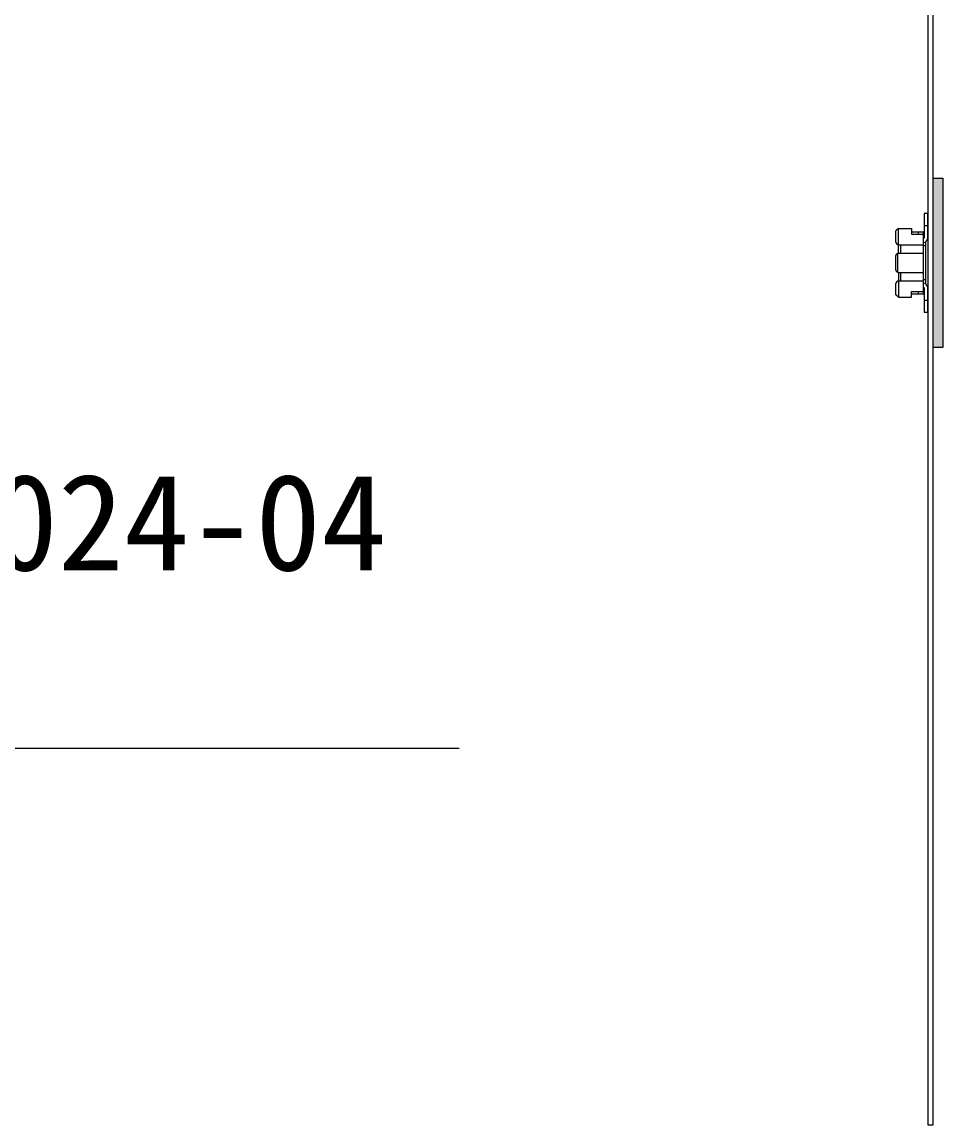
# Model space of a CAD drawing. Header units: millimetres. Extents: x 1292 to 2149, y -137 to 277.
# Drawn here: x 1371.28 to 1390.32, y 180.29 to 203.11 of the extents above; entities that cross this region are included whole.
import ezdxf

# ---------------------------------------------------------------- set-up
doc = ezdxf.new("R2010")
doc.units = ezdxf.units.MM
doc.header["$LTSCALE"] = 0.5
doc.layers.get('0').update_dxf_attribs({"lineweight": 5})
doc.layers.add('DIM', color=3, linetype='Continuous', lineweight=5)
doc.layers.add('FPC', color=50, linetype='Continuous', lineweight=5)
doc.styles.add('RD', font='ROMAND.shx', dxfattribs={"width": 0.8})
doc.styles.get("Standard").update_dxf_attribs({"font": 'txt', "bigfont": 'gbcbig.shx'})
doc.dimstyles.new('DIM', dxfattribs={"dimtxt": 0.8, "dimasz": 0.8, "dimexe": 0, "dimexo": 0.5, "dimgap": 0.11, "dimtad": 0, "dimzin": 1, "dimdsep": 46, "dimtxsty": 'RD', "dimcen": 0, "dimclrd": 256, "dimclre": 256, "dimclrt": 256, "dimadec": 0, "dimazin": 0, "dimtm": 1e-09, "dimtfac": 1, "dimtofl": 0, "dimtmove": 0, "dimatfit": 3, "dimfxl": 1, "dimlwe": -1, "dimarcsym": 0})

# ---------------------------------------------------------------- blocks, each defined once
blk = doc.blocks.new('OK-14GM040-04-C')
at = {"color": 7, "lineweight": 5}
for p, q in [((1113.463, 162.675), (1113.463, 162.175)), ((1113.543, 162.675), (1113.463, 162.675)), ((1113.543, 162.175), (1113.543, 162.675)), ((1112.933, 162.365), (1112.883, 162.315)), ((1112.883, 162.08), (1112.883, 162.315)), ((1112.933, 161.855), (1112.933, 162.365)), ((1112.933, 162.365), (1113.203, 162.365)), ((1113.203, 162.365), (1113.203, 162.245)), ((1113.203, 162.295), (1113.463, 162.295)), ((1113.343, 162.295), (1113.343, 162.245)), ((1113.453, 161.015), (1113.453, 162.295)), ((1113.463, 162.425), (1113.543, 162.425)), ((1113.203, 162.245), (1113.463, 162.245)), ((1113.503, 161.215), (1113.503, 162.095)), ((1112.913, 161.851), (1112.913, 161.459)), ((1112.933, 162.03), (1113.453, 162.03)), ((1112.933, 161.855), (1113.453, 161.855)), ((1112.983, 161.855), (1112.983, 162.03)), ((1113.503, 162.005), (1113.453, 162.005)), ((1112.883, 161.505), (1112.883, 161.805)), ((1112.933, 161.455), (1112.933, 160.945)), ((1112.933, 161.455), (1113.453, 161.455)), ((1112.983, 161.28), (1112.983, 161.455)), ((1112.883, 160.995), (1112.883, 161.23)), ((1112.933, 161.28), (1113.453, 161.28)), ((1113.503, 161.305), (1113.453, 161.305)), ((1113.463, 161.135), (1113.463, 160.635)), ((1113.543, 160.635), (1113.543, 161.135)), ((1112.933, 160.945), (1112.883, 160.995)), ((1112.933, 160.945), (1113.203, 160.945)), ((1113.203, 161.065), (1113.463, 161.065)), ((1113.203, 160.945), (1113.203, 161.065)), ((1113.203, 161.015), (1113.463, 161.015)), ((1113.343, 161.065), (1113.343, 161.015)), ((1113.463, 160.885), (1113.543, 160.885)), ((1113.463, 160.635), (1113.543, 160.635))]:
    blk.add_line(p, q, dxfattribs=at)
for centre, radius, start, end in [((1112.933, 162.08), 0.05, 180, 270), ((1113.443, 162.175), 0.1, 275.778, 0), ((1113.443, 162.175), 0.02, 300.0025, 0), ((1112.933, 161.805), 0.05, 90, 180), ((1112.933, 161.505), 0.05, 180, 270), ((1112.933, 161.23), 0.05, 90, 180), ((1113.443, 161.135), 0.1, 0, 84.222), ((1113.443, 161.135), 0.02, 0, 59.9974)]:
    blk.add_arc(centre, radius, start, end, dxfattribs=at)
blk = doc.blocks.new('R132A3D-004-FPC-V01-B')
at = {"layer": 'FPC', "lineweight": 5, "ltscale": 0.5}
h = blk.add_hatch(color=4, dxfattribs=at)
h.dxf.hatch_style = 1
h.paths.add_polyline_path([(1901.639, -146.989), (1901.439, -146.989), (1901.439, -150.489), (1901.639, -150.489)])
at = {"layer": 'FPC', "lineweight": 5}
for p, q in [((1901.329, -134.588), (1901.329, -166.579)), ((1901.439, -166.579), (1901.439, -134.588)), ((1901.329, -166.579), (1901.439, -166.579))]:
    blk.add_line(p, q, dxfattribs=at)
at = {"layer": 'FPC', "color": 4, "lineweight": 5, "ltscale": 0.5}
for p, q in [((1901.439, -146.989), (1901.639, -146.989)), ((1901.639, -146.989), (1901.639, -150.489)), ((1901.639, -150.489), (1901.439, -150.489))]:
    blk.add_line(p, q, dxfattribs=at)
at = {"layer": 'FPC', "lineweight": 5}
blk.add_blockref('OK-14GM040-04-C', (787.785, -310.394), dxfattribs=at)

msp = doc.modelspace()

# ---------------------------------------------------------------- block references
at = {"layer": 'FPC', "lineweight": 5}
msp.add_blockref('R132A3D-004-FPC-V01-B', (-511.316, 346.866), dxfattribs=at)

# ---------------------------------------------------------------- texts
at = {"color": 0, "insert": (1361.133, 193.762), "char_height": 5, "width": 44.46524, "attachment_point": 1}
msp.add_mtext('{\\fSimSun|b0|i0|c0|p2;\\H0.4x;OK-14\\fSimSun|b0|i0|c134|p2;GM\\fSimSun|b0|i0|c0|p2;024-04\\H2.5x; }', dxfattribs=at)

# ---------------------------------------------------------------- leaders
at = {"layer": 'DIM', "color": 3, "lineweight": 5}
msp.add_leader([(1352.995, 198.132), (1359.825, 188.086), (1380.313, 188.086)], dimstyle='DIM', override={"dimclrd": 3, "dimlwd": 5, "dimlwe": 5}, dxfattribs=at)

doc.saveas('drawing.dxf')
